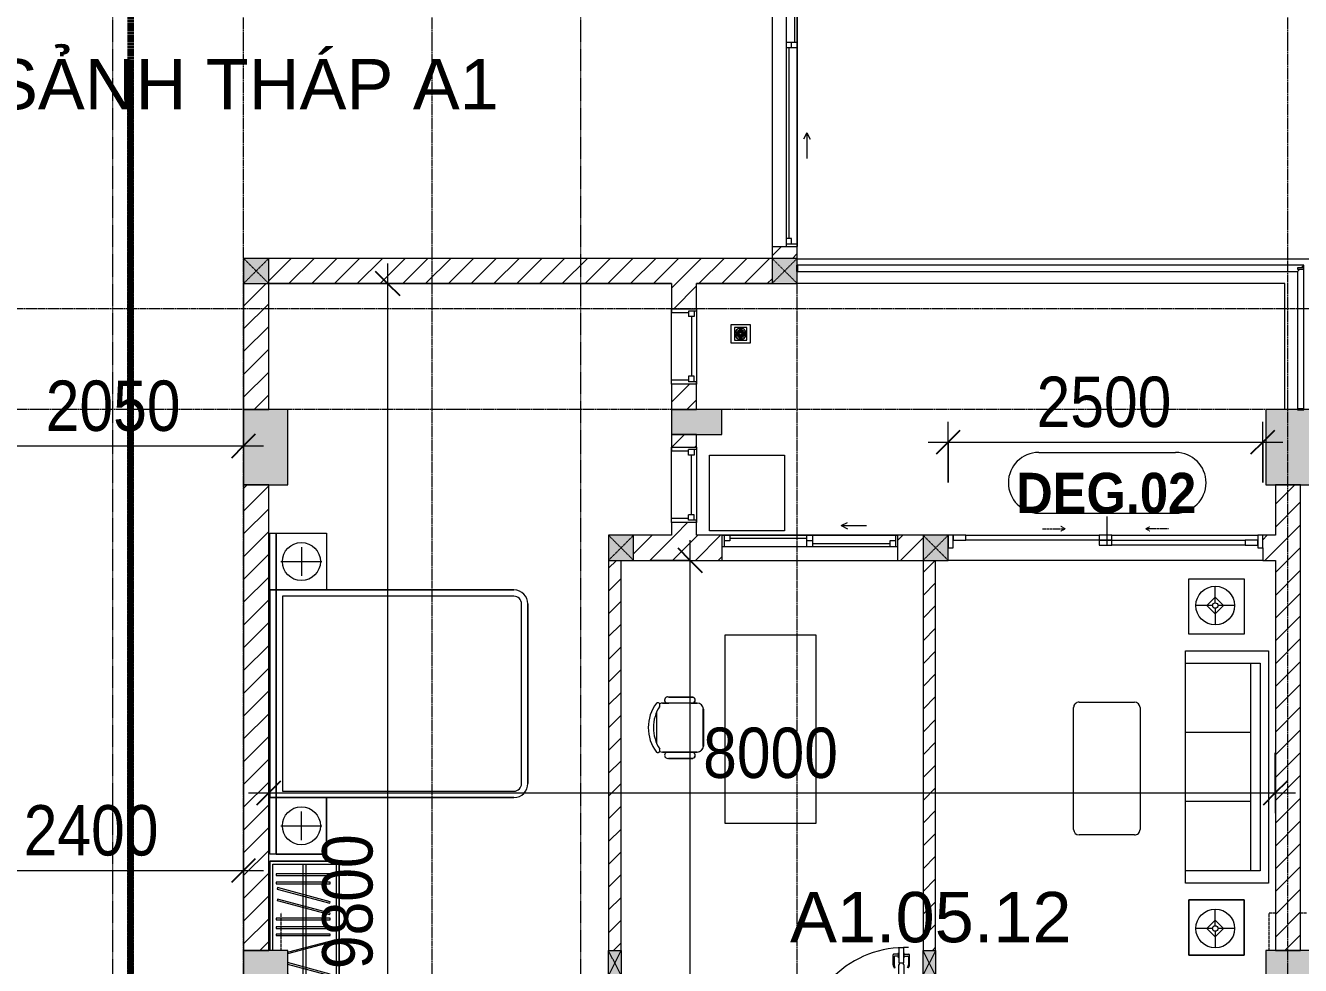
# Model space of a CAD drawing. Header units: millimetres. Extents: x 1591 to 239243, y -15958 to 82755.
# Drawn here: x 144718 to 154851, y 40118 to 47587 of the extents above; entities that cross this region are included whole.
import ezdxf

# ---------------------------------------------------------------- set-up
doc = ezdxf.new("R2010")
doc.units = ezdxf.units.MM
for name, pattern in [('1 NÉT CALL OUT', [6, 3, -3]), ('Dash 1_8_', [6.35, 3.175, -3.175]), ('Dash Dot 3_16_', [7.9375, 4.7625, -1.5875, 0, -1.5875]), ('Dash_2_', [6, 3, -3]), ('Grid Line', [22.225, 12.7, -3.175, 3.175, -3.175])]:
    doc.linetypes.add(name, pattern=pattern)
for name, color, linetype, lineweight in [('0-1', 250, 'Continuous', 5), ('A-ANNO-DIMS', 211, 'Continuous', 9), ('A-ANNO-DIMS-160', 211, 'Continuous', 9), ('A-AREA', 32, 'Dash 1_8_', 9), ('A-AREA-IDEN', 2, 'Continuous', 9), ('A-DETL-3', 90, '1 NÉT CALL OUT', 100), ('A-DETL-GENF-1', 9, 'Continuous', 9), ('A-DOOR', 31, 'Continuous', 9), ('A-DOOR-1', 254, 'Continuous', 9), ('A-DOOR-2', 9, 'Continuous', 9), ('A-DOOR-FRAM', 31, 'Continuous', 9), ('A-DOOR-HDLN', 31, 'Dash_2_', 9), ('A-DOOR-IDEN', 31, 'Continuous', 9), ('A-FLOR-2', 9, 'Continuous', 9), ('A-FLOR-HRAL', 11, 'Continuous', 9), ('A-GLAZ', 151, 'Continuous', 9), ('A-WALL', 113, 'Continuous', 9), ('A-WALL-1', 253, 'Continuous', 18), ('A-WALL-3', 113, 'Continuous', 18), ('A-WALL-PATT-1', 10, 'Continuous', 9), ('A-WALL-PATT-2', 111, 'Continuous', 9), ('G-ANNO-SYMB-1', 111, 'Dash Dot 3_16_', 18), ('G-IMPT-1', 254, 'Continuous', 9), ('I-FURN', 30, 'Continuous', 9), ('I-FURN-1', 254, 'Continuous', 9), ('M-EQPM-1', 254, 'Continuous', 9), ('S-COLS', 52, 'Continuous', 9), ('S-COLS-1', 52, 'Continuous', 5), ('S-COLS-2', 250, 'Continuous', 18), ('S-COLS-4', 254, 'Continuous', 9), ('S-COLS-5', 253, 'Continuous', 18), ('S-COLS-6', 52, 'Continuous', 18), ('S-COLS-HDLN', 52, 'Dash_2_', 9), ('S-COLS-HDLN-1', 9, 'Dash_2_', 9), ('S-GRID-1', 1, 'Grid Line', 9)]:
    doc.layers.add(name, color=color, linetype=linetype, lineweight=lineweight)
doc.styles.add('Arial_9', font='arial_0.ttf', dxfattribs={"height": 400})
doc.styles.add('Arial_B_4', font='arialbd_0.ttf', dxfattribs={"width": 0.9, "height": 320})
doc.styles.add('UTM Avo', font='UTM Avo.ttf', dxfattribs={"width": 0.9, "height": 400})
doc.dimstyles.new('1_Dim_chi_tiet_2_5', dxfattribs={"dimscale": 304.8, "dimtxt": 399.720379, "dimasz": 0.629921, "dimexe": 0.524934, "dimexo": 0.0625, "dimgap": 0.052493, "dimtad": 1, "dimdec": 0, "dimrnd": 5, "dimzin": 0, "dimdsep": 46, "dimtxsty": 'UTM Avo', "dimblk1": 'OBLIQUE', "dimblk2": 'OBLIQUE', "dimsah": 1, "dimcen": 0.09, "dimdle": 0.524934, "dimazin": 0, "dimtfac": 1, "dimtdec": 4, "dimtix": 1, "dimtmove": 0, "dimatfit": 3, "dimfxl": 1.049869, "dimfxlon": 1, "dimtvp": 1, "dimtolj": 1, "dimtzin": 0, "dimarcsym": 2})
pattern_1 = [(45, (0, 0), (-90.50967, 90.50967), [])]
pattern_2 = [(45, (101998.83, 0), (-90.50967, 90.50967), [])]

# ---------------------------------------------------------------- blocks, each defined once
blk = doc.blocks.new('NCV_TKTC_KET CAU_rvt-1-TKCS_MB TẦNG 5')
at = {"layer": 'S-COLS-1'}
for points in [[(44453, 43937), (44803, 43937), (44803, 44537), (44453, 44537)], [(48253, 44337), (48253, 44537), (47853, 44537), (47853, 44337), (48055, 44337)], [(52928, 43937), (52928, 44462), (52923, 44462), (52923, 44512), (52928, 44512), (52928, 44537), (52878, 44535), (52878, 44532), (52828, 44532), (52828, 44537), (52578, 44535), (52578, 43937), (52891, 43937)], [(44653, 39237), (44803, 39237), (44803, 40237), (44453, 40237), (44453, 39237)], [(52578, 39237), (52928, 39237), (52928, 40237), (52578, 40237), (52578, 39337)]]:
    blk.add_hatch(color=256, dxfattribs=at).paths.add_polyline_path(points)
at = {"layer": 'S-COLS-2'}
for p, q in [((44803, 44537), (44453, 44537)), ((44453, 44537), (44453, 43937)), ((44803, 43937), (44803, 44537)), ((47853, 44537), (47853, 44337)), ((48253, 44537), (47853, 44537)), ((48253, 44337), (48253, 44537)), ((52828, 44537), (52578, 44537)), ((52578, 44537), (52578, 43937)), ((47853, 44337), (48253, 44337)), ((44453, 43937), (44803, 43937)), ((52578, 43937), (52928, 43937)), ((44803, 40237), (44453, 40237)), ((44453, 40237), (44453, 39237)), ((44803, 39237), (44803, 40237)), ((52928, 40237), (52578, 40237)), ((52578, 40237), (52578, 39237))]:
    blk.add_line(p, q, dxfattribs=at)
blk = doc.blocks.new('GIUONG NGU-2TAB-1600x2000 - GIUONG NGU-2TAB-1600x2000-901192-TKCS_MB TẦNG 5')
at = {"layer": 'I-FURN-1'}
for p, q in [((570, 2050), (1997, 2050)), ((1997, 2050), (570, 2050)), ((458, 50), (458, 1939)), ((458, 1939), (458, 50)), ((508, 1939), (508, 100)), ((1997, 2000), (570, 2000)), ((2058, 100), (2058, 1939)), ((2108, 1939), (2108, 50)), ((2108, 50), (2108, 1939)), ((8, 50), (8, 450)), ((8, 450), (458, 450)), ((8, 450), (458, 450)), ((8, 50), (8, 450)), ((233, 87), (233, 413)), ((458, 450), (458, 50)), ((458, 450), (458, 50)), ((2108, 50), (2108, 450)), ((2108, 450), (2558, 450)), ((2108, 450), (2108, 50)), ((2558, 450), (2108, 450)), ((2333, 87), (2333, 413)), ((2558, 450), (2558, 50)), ((2558, 50), (2558, 450)), ((120, 250), (347, 250)), ((2446, 250), (2220, 250)), ((458, 50), (8, 50)), ((8, 0), (8, 50)), ((8, 50), (458, 50)), ((458, 50), (8, 50)), ((458, 0), (8, 0)), ((2108, 50), (458, 50)), ((458, 50), (458, 0)), ((458, 0), (458, 50)), ((458, 50), (2108, 50)), ((458, 50), (2108, 50)), ((2108, 0), (458, 0)), ((458, 0), (2108, 0)), ((508, 100), (2058, 100)), ((2558, 50), (2108, 50)), ((2108, 50), (2558, 50)), ((2108, 0), (2108, 50)), ((2108, 50), (2108, 0)), ((2108, 50), (2558, 50)), ((2558, 0), (2108, 0)), ((2558, 50), (2558, 0))]:
    blk.add_line(p, q, dxfattribs=at)
for centre in [(233, 250), (2333, 250)]:
    blk.add_circle(centre, 151, dxfattribs=at)
for centre, radius, start, end in [((570, 1939), 111, 90, 180), ((570, 1939), 111, 90, 180), ((1997, 1939), 111, 0, 90), ((1997, 1939), 111, 360, 90), ((570, 1939), 61.1, 90, 180), ((1997, 1939), 61.1, 360, 90)]:
    blk.add_arc(centre, radius, start, end, dxfattribs=at)
blk = doc.blocks.new('MAY GIAT - MAY GIAT_dwg-348053-TKCS_MB TẦNG 5')
at = {"layer": 'G-IMPT-1', "flags": 128}
blk.add_lwpolyline([(5, 597), (5, 2), (605, 2), (605, 597)], close=True, dxfattribs=at)
blk = doc.blocks.new('MAY GIAT - MAY GIAT-401071-TKCS_MB TẦNG 5')
at = {"layer": 'I-FURN-1'}
for p, q in [((5, -2), (605, -2)), ((5, -597), (5, -2)), ((605, -2), (605, -597)), ((605, -597), (5, -597))]:
    blk.add_line(p, q, dxfattribs=at)
at = {"extrusion": (0, 0, -1), "zscale": -1, "rotation": 180}
blk.add_blockref('MAY GIAT - MAY GIAT_dwg-348053-TKCS_MB TẦNG 5', (0, 0), dxfattribs=at)
blk = doc.blocks.new('LOBBY_SOFA_1 - LOBBY_SOFA_1-901197-TKCS_MB TẦNG 5')
at = {"layer": 'I-FURN'}
for p, q in [((-2128, 1549), (-1160, 1549)), ((-2172, 1065), (-2172, 1505)), ((-1116, 1505), (-1116, 1065)), ((-1160, 1021), (-2128, 1021)), ((-2688, 634), (-3128, 634)), ((-3128, 634), (-3128, 194)), ((-2688, 194), (-2688, 634)), ((-2556, 660), (-708, 660)), ((-2556, 0), (-2556, 660)), ((-2457, 66), (-2457, 660)), ((-1907, 143), (-1907, 660)), ((-1357, 143), (-1357, 660)), ((-807, 660), (-807, 66)), ((-708, 660), (-708, 0)), ((-576, 634), (-136, 634)), ((-576, 194), (-576, 634)), ((-136, 634), (-136, 194)), ((-2915, 445), (-2915, 577)), ((-349, 445), (-349, 577)), ((-2937, 423), (-3069, 423)), ((-2981, 423), (-2915, 489)), ((-2915, 357), (-2981, 423)), ((-2915, 489), (-2849, 423)), ((-2849, 423), (-2915, 357)), ((-2893, 423), (-2761, 423)), ((-371, 423), (-503, 423)), ((-349, 489), (-415, 423)), ((-415, 423), (-349, 357)), ((-283, 423), (-349, 489)), ((-349, 357), (-283, 423)), ((-327, 423), (-195, 423)), ((-2915, 269), (-2915, 401)), ((-349, 269), (-349, 401)), ((-3128, 194), (-2688, 194)), ((-807, 143), (-2457, 143)), ((-136, 194), (-576, 194)), ((-708, 0), (-2556, 0)), ((-807, 66), (-2457, 66))]:
    blk.add_line(p, q, dxfattribs=at)
for centre, radius in [((-2915, 423), 154), ((-349, 423), 154), ((-2915, 423), 22), ((-349, 423), 22)]:
    blk.add_circle(centre, radius, dxfattribs=at)
for centre, start, end in [((-2128, 1505), 90, 180), ((-1160, 1505), 0, 90), ((-2128, 1065), 180, 270), ((-1160, 1065), 270, 0)]:
    blk.add_arc(centre, 44, start, end, dxfattribs=at)
at = {"layer": 'I-FURN-1'}
for p, q in [((-2128, 1549), (-1160, 1549)), ((-2172, 1065), (-2172, 1505)), ((-1116, 1505), (-1116, 1065)), ((-1160, 1021), (-2128, 1021)), ((-3128, 634), (-2688, 634)), ((-3128, 194), (-3128, 634)), ((-2688, 634), (-2688, 194)), ((-2556, 660), (-708, 660)), ((-2556, 0), (-2556, 660)), ((-708, 660), (-708, 0)), ((-576, 634), (-136, 634)), ((-576, 194), (-576, 634)), ((-136, 634), (-136, 194)), ((-2688, 194), (-3128, 194)), ((-136, 194), (-576, 194)), ((-708, 0), (-2556, 0))]:
    blk.add_line(p, q, dxfattribs=at)
for centre, start, end in [((-2128, 1505), 90, 180), ((-1160, 1505), 0, 90), ((-2128, 1065), 180, 270), ((-1160, 1065), 270, 0)]:
    blk.add_arc(centre, 44, start, end, dxfattribs=at)
blk = doc.blocks.new('DOOR_CW_01 CANH MO-PANEL KINH - DIW_01-900x2200-CỬA GỖ VÂN LAMINATE-553375-TKCS_MB TẦNG 5')
at = {"layer": 'A-DETL-GENF-1'}
for p, q in [((-397, -182), (-397, -62)), ((-397, -62), (-357, -62)), ((-357, -62), (-357, -182)), ((-357, -182), (-397, -182)), ((-397, -196), (-391, -196)), ((-397, -738), (-397, -196)), ((-391, -196), (-391, -182)), ((-391, -182), (-363, -182)), ((-363, -182), (-363, -196)), ((-357, -196), (-363, -196)), ((-357, -196), (-357, -738)), ((-442, -737), (-442, -816)), ((-434, -711), (-427, -716)), ((-434, -800), (-434, -737)), ((-399, -804), (-430, -804)), ((-399, -792), (-399, -832)), ((-397, -792), (-399, -792)), ((-397, -738), (-391, -738)), ((-357, -752), (-397, -752)), ((-397, -752), (-397, -872)), ((-397, -792), (-397, -832)), ((-391, -752), (-391, -738)), ((-363, -752), (-391, -752)), ((-357, -738), (-363, -738)), ((-363, -738), (-363, -752)), ((-357, -872), (-357, -752)), ((-357, -792), (-357, -832)), ((-357, -792), (-355, -792)), ((-355, -792), (-355, -832)), ((-355, -804), (-324, -804)), ((-320, -711), (-327, -716)), ((-320, -800), (-320, -737)), ((-312, -737), (-312, -816)), ((-399, -820), (-438, -820)), ((-399, -832), (-397, -832)), ((-397, -872), (-357, -872)), ((-355, -832), (-357, -832)), ((-355, -820), (-316, -820))]:
    blk.add_line(p, q, dxfattribs=at)
blk.add_circle((-407, -60), 10, dxfattribs=at)
for centre, radius, start, end in [((-407, -60), 814, 268, 0), ((-397, -737), 45, 145, 180), ((-397, -737), 37, 145, 180), ((-430, -800), 4, 180, 270), ((-357, -737), 37, 0, 35), ((-324, -800), 4, 270, 0), ((-357, -737), 45, 360, 35), ((-438, -816), 4, 180, 270), ((-316, -816), 4, 270, 0)]:
    blk.add_arc(centre, radius, start, end, dxfattribs=at)
at = {"layer": 'A-DOOR-2'}
for p, q in [((-450, -50), (-450, 50)), ((-450, 50), (-400, 50)), ((-400, 50), (-400, 0)), ((400, 0), (400, 50)), ((400, 50), (450, 50)), ((450, 50), (450, -50)), ((-410, -50), (-450, -50)), ((-410, 0), (-410, -50)), ((-400, 0), (-410, 0)), ((-407, -50), (-382, -50)), ((410, 0), (400, 0)), ((410, -50), (410, 0)), ((450, -50), (410, -50))]:
    blk.add_line(p, q, dxfattribs=at)
blk = doc.blocks.new('BAN LV A - BAN LV A_dwg_ban hoc2-348006-TKCS_MB TẦNG 5')
at = {"layer": 'I-FURN'}
for p, q in [((146, 437), (-146, 437)), ((-243, 354), (-243, 162)), ((-194, 389), (-194, 113)), ((194, 113), (194, 389)), ((194, 351), (194, 151)), ((244, 162), (244, 354)), ((-121, 65), (121, 65))]:
    blk.add_line(p, q, dxfattribs=at)
at = {"layer": 'I-FURN', "flags": 128}
blk.add_lwpolyline([(-738, 611), (-738, 1331), (-155, 1331), (762, 1331), (762, 611)], close=True, dxfattribs=at)
at = {"layer": 'I-FURN'}
for centre, radius, start, end in [((-146, 389), 48.6, 90, 180), ((146, 389), 48.6, 360, 90), ((-219, 347), 25.3, 343.7398, 163.7398), ((219, 347), 25.3, 16.2602, 170.7054), ((-219, 155), 25.3, 163.7398, 16.2602), ((-146, 113), 48.6, 180, 207.5844), ((146, 113), 48.6, 332.4156, 0), ((219, 155), 25.3, 189.2946, 16.2602), ((-180, 75), 17.8, 57.9726, 216.6901), ((0, 324), 324, 233.1301, 306.8699), ((0, 359), 318, 237.5758, 302.4242), ((180, 75), 17.8, 323.3099, 122.0274)]:
    blk.add_arc(centre, radius, start, end, dxfattribs=at)
blk = doc.blocks.new('BAN LV A - BAN LV A_dwg-348005-TKCS_MB TẦNG 5')
at = {"extrusion": (0, 0, -1), "zscale": -1, "rotation": 180}
blk.add_blockref('BAN LV A - BAN LV A_dwg_ban hoc2-348006-TKCS_MB TẦNG 5', (-729, 1384), dxfattribs=at)
blk = doc.blocks.new('BAN LV A - BAN LV A-401069-TKCS_MB TẦNG 5')
at = {"layer": 'I-FURN-1'}
for p, q in [((-9, -53), (1491, -53)), ((-9, -773), (-9, -53)), ((1491, -53), (1491, -773)), ((1491, -773), (-9, -773)), ((535, -1029), (535, -995)), ((583, -946), (875, -946)), ((923, -995), (923, -1032)), ((486, -1222), (486, -1029)), ((973, -1029), (973, -1222)), ((535, -1270), (535, -1236)), ((923, -1233), (923, -1270))]:
    blk.add_line(p, q, dxfattribs=at)
for centre, radius, start, end in [((510, -1036), 25.3, 16.2602, 163.7398), ((583, -995), 48.6, 90, 180), ((875, -995), 48.6, 0, 90), ((948, -1036), 25.3, 16.2602, 170.7054), ((510, -1229), 25.3, 163.7398, 343.7398), ((549, -1308), 17.8, 119.404, 216.6901), ((583, -1270), 48.6, 180, 207.5844), ((875, -1270), 48.6, 332.4156, 0), ((909, -1308), 17.8, 323.3099, 60.596), ((948, -1229), 25.3, 189.2946, 16.2602), ((729, -1060), 324, 233.1301, 306.8699)]:
    blk.add_arc(centre, radius, start, end, dxfattribs=at)
at = {"extrusion": (0, 0, -1), "zscale": -1, "rotation": 180}
blk.add_blockref('BAN LV A - BAN LV A_dwg-348005-TKCS_MB TẦNG 5', (0, 0), dxfattribs=at)
blk = doc.blocks.new('THU NUOC - THU NUOC-455054-TKCS_MB TẦNG 5')
at = {"layer": 'M-EQPM-1'}
for p, q in [((-66, -71), (-66, 79)), ((-66, 79), (84, 79)), ((59, 54), (-41, 54)), ((-41, 54), (-41, -46)), ((-23, 20), (41, 20)), ((41, 14), (-23, 14)), ((-23, 7), (1, 7)), ((1, 1), (-23, 1)), ((-11, 32), (28, 32)), ((28, 26), (-11, 26)), ((-1, 44), (19, 44)), ((19, 38), (-1, 38)), ((1, 7), (1, 1)), ((17, 1), (17, 7)), ((17, 7), (41, 7)), ((41, 1), (17, 1)), ((59, -46), (59, 54)), ((84, 79), (84, -71)), ((84, -71), (-66, -71)), ((-41, -46), (59, -46)), ((-23, -5), (41, -5)), ((41, -11), (-23, -11)), ((-11, -17), (28, -17)), ((28, -23), (-11, -23)), ((-1, -30), (19, -30)), ((19, -36), (-1, -36))]:
    blk.add_line(p, q, dxfattribs=at)
for centre, radius, start, end in [((9, 4), 45, 0, 180), ((9, 4), 45, 360, 180), ((9, 4), 45, 180, 0), ((9, 4), 45, 180, 360), ((-23, 17), 3, 90, 270), ((-23, 4), 3, 90, 270), ((-11, 29), 3, 90, 270), ((-1, 41), 3, 90, 270), ((19, 41), 3, 270, 90), ((28, 29), 3, 270, 90), ((41, 17), 3, 270, 90), ((41, 4), 3, 270, 90), ((-23, -8), 3, 90, 270), ((-11, -20), 3, 90, 270), ((-1, -33), 3, 90, 270), ((19, -33), 3, 270, 90), ((28, -20), 3, 270, 90), ((41, -8), 3, 270, 90)]:
    blk.add_arc(centre, radius, start, end, dxfattribs=at)
blk = doc.blocks.new('G1_SOF - BO TRU - 100x200-746114-TKCS_MB TẦNG 5')
at = {"layer": 'S-COLS'}
blk.add_hatch(color=256, dxfattribs=at).paths.add_polyline_path([(50, -100), (50, 100), (-50, 100), (-50, -100)])
at = {"layer": 'S-COLS-5'}
for p, q in [((-50, 100), (50, 100)), ((-50, -100), (-50, 100)), ((50, 100), (50, -100)), ((50, -100), (-50, -100))]:
    blk.add_line(p, q, dxfattribs=at)
at = {"layer": 'S-COLS-HDLN-1'}
for p, q in [((50, -100), (-50, 100)), ((-50, -100), (50, 100))]:
    blk.add_line(p, q, dxfattribs=at)
blk = doc.blocks.new('TU QUAN AO-SUITE ROOM_3 - TU QUAN AO-SUITE ROOM_3-V102-TKCS_MB TẦNG 5')
at = {"layer": 'I-FURN-1'}
for p, q in [((-140, 0), (-550, 0)), ((-550, 0), (-550, -1500)), ((-550, -1500), (-550, 0)), ((-550, 0), (-140, 0)), ((-550, -24), (-550, -576)), ((-526, -24), (-140, -24)), ((-526, -1476), (-526, -24)), ((-526, -24), (-526, -600)), ((-478, -181), (-140, -90)), ((-287, -24), (-287, -576)), ((-263, -24), (-263, -576)), ((-475, -193), (-478, -181)), ((-140, -103), (-475, -193)), ((-480, -230), (-140, -230)), ((-480, -242), (-480, -230)), ((-140, -242), (-480, -242)), ((-480, -299), (-140, -299)), ((-480, -311), (-480, -299)), ((-140, -311), (-480, -311)), ((-480, -356), (-140, -356)), ((-480, -368), (-480, -356)), ((-140, -368), (-480, -368)), ((-475, -412), (-478, -423)), ((-478, -423), (-140, -514)), ((-475, -500), (-478, -512)), ((-140, -501), (-475, -412)), ((-140, -590), (-475, -500)), ((-526, -1476), (-526, -600)), ((-478, -512), (-140, -603)), ((-475, -592), (-478, -603)), ((-478, -603), (-140, -694)), ((-140, -681), (-475, -592)), ((-287, -576), (-287, -1476)), ((-263, -576), (-263, -1476)), ((-478, -854), (-140, -763)), ((-140, -776), (-475, -865)), ((-24, -790), (-24, -1476)), ((0, -1500), (0, -790)), ((0, -790), (0, -1500)), ((-480, -909), (-480, -921)), ((-480, -909), (-480, -921)), ((-50, -909), (-480, -909)), ((-475, -865), (-478, -854)), ((-50, -921), (-50, -909)), ((-480, -921), (-50, -921)), ((-480, -966), (-480, -978)), ((-480, -966), (-480, -978)), ((-50, -966), (-480, -966)), ((-480, -978), (-50, -978)), ((-50, -978), (-50, -966)), ((-480, -1035), (-480, -1047)), ((-480, -1035), (-480, -1047)), ((-50, -1035), (-480, -1035)), ((-480, -1047), (-50, -1047)), ((-475, -1075), (-478, -1087)), ((-478, -1087), (-61, -1199)), ((-58, -1187), (-475, -1075)), ((-50, -1047), (-50, -1035)), ((-475, -1167), (-478, -1178)), ((-478, -1178), (-61, -1290)), ((-58, -1278), (-475, -1167)), ((-61, -1199), (-58, -1187)), ((-61, -1290), (-58, -1278)), ((-480, -1320), (-480, -1332)), ((-480, -1320), (-480, -1332)), ((-50, -1320), (-480, -1320)), ((-480, -1332), (-50, -1332)), ((-480, -1387), (-480, -1399)), ((-480, -1387), (-480, -1399)), ((-50, -1387), (-480, -1387)), ((-480, -1399), (-50, -1399)), ((-50, -1332), (-50, -1320)), ((-50, -1399), (-50, -1387)), ((-550, -1500), (0, -1500)), ((0, -1500), (-550, -1500)), ((-24, -1476), (-526, -1476))]:
    blk.add_line(p, q, dxfattribs=at)
blk = doc.blocks.new('NCV_TKTC_TANG 5_rvt-1-TKCS_MB TẦNG 5')
at = {"layer": 'A-WALL-PATT-1'}
h = blk.add_hatch(dxfattribs=at)
h.set_pattern_fill('FP_1', color=256, style=0, pattern_type=2)
h.set_pattern_definition(pattern_1)
h.paths.add_polyline_path([(47353, 38288), (47453, 38288), (47453, 38387), (47353, 38387)])
h.paths.add_polyline_path([(47403, 39287), (47453, 39287), (47453, 40037), (47353, 40037), (47353, 39287)])
h.paths.add_polyline_path([(47453, 40237), (47453, 43337), (47353, 43337), (47353, 40237), (47432, 40237)])
h = blk.add_hatch(dxfattribs=at)
h.set_pattern_fill('FP_1', color=256, style=0, pattern_type=2)
h.set_pattern_definition(pattern_1)
h.paths.add_polyline_path([(49953, 39437), (49953, 40037), (49853, 40037), (49853, 39437), (49878, 39437)])
h.paths.add_polyline_path([(49853, 40237), (49953, 40237), (49953, 43337), (49853, 43337), (49853, 40548)])
at = {"layer": 'A-FLOR-2'}
for p, q in [((47853, 45537), (44653, 45537)), ((48653, 45537), (48053, 45537)), ((52728, 45537), (48853, 45537)), ((52728, 44537), (52728, 45537)), ((52553, 43337), (50053, 43337))]:
    blk.add_line(p, q, dxfattribs=at)
at = {"layer": 'A-WALL-1'}
for p, q in [((47353, 43337), (47353, 40237)), ((47453, 40237), (47453, 43337)), ((49853, 43337), (49853, 40237)), ((49953, 40237), (49953, 43337))]:
    blk.add_line(p, q, dxfattribs=at)
at = {"layer": 'A-DOOR-1', "rotation": 180}
blk.add_blockref('DOOR_CW_01 CANH MO-PANEL KINH - DIW_01-900x2200-CỬA GỖ VÂN LAMINATE-553375-TKCS_MB TẦNG 5', (49303, 39387), dxfattribs=at)
at = {"layer": 'I-FURN-1'}
for name, p, rotation in [('MAY GIAT - MAY GIAT-401071-TKCS_MB TẦNG 5', (48753, 44177), 270.0000000000001), ('GIUONG NGU-2TAB-1600x2000 - GIUONG NGU-2TAB-1600x2000-901192-TKCS_MB TẦNG 5', (44662, 43561), 269.9999999999992), ('LOBBY_SOFA_1 - LOBBY_SOFA_1-901197-TKCS_MB TẦNG 5', (52598, 43327), 89.99999999999984), ('BAN LV A - BAN LV A-401069-TKCS_MB TẦNG 5', (49053, 42737), 270.0000000000001), ('TU QUAN AO-SUITE ROOM_3 - TU QUAN AO-SUITE ROOM_3-V102-TKCS_MB TẦNG 5', (44662, 39447), 180)]:
    blk.add_blockref(name, p, dxfattribs=dict(at, rotation=rotation))
at = {"layer": 'M-EQPM-1'}
blk.add_blockref('THU NUOC - THU NUOC-455054-TKCS_MB TẦNG 5', (48394, 45133), dxfattribs=at)
at = {"layer": 'S-COLS-4'}
for p in [(47403, 40137), (49903, 40137)]:
    blk.add_blockref('G1_SOF - BO TRU - 100x200-746114-TKCS_MB TẦNG 5', p, dxfattribs=at)
blk = doc.blocks.new('G1_SOF - BO TRU - 200x200-V25-TKCS_MB TẦNG 5')
at = {"layer": 'S-COLS'}
blk.add_hatch(color=256, dxfattribs=at).paths.add_polyline_path([(-100, -100), (100, -100), (100, -5), (95, -5), (95, 45), (100, 45), (100, 100), (-100, 100), (-100, -100)])
at = {"layer": 'S-COLS-6'}
for p, q in [((100, 100), (-100, 100)), ((-100, 100), (-100, -100)), ((100, 45), (100, 100)), ((-100, -100), (100, -100)), ((100, -100), (100, -5))]:
    blk.add_line(p, q, dxfattribs=at)
at = {"layer": 'S-COLS-HDLN'}
for p, q in [((100, 100), (-100, -100)), ((-100, 100), (100, -100))]:
    blk.add_line(p, q, dxfattribs=at)
blk = doc.blocks.new('G1_SOF - BO TRU - 200x200-3055083-TKCS_MB TẦNG 5')
at = {"layer": 'S-COLS'}
blk.add_hatch(color=256, dxfattribs=at).paths.add_polyline_path([(100, -100), (100, 100), (-100, 100), (-100, -100), (8, -100)])
at = {"layer": 'S-COLS-6'}
for p, q in [((100, 100), (-100, 100)), ((-100, 100), (-100, -100)), ((100, -100), (100, 100)), ((-100, -100), (100, -100))]:
    blk.add_line(p, q, dxfattribs=at)
at = {"layer": 'S-COLS-HDLN'}
for p, q in [((100, 100), (-100, -100)), ((-100, 100), (100, -100))]:
    blk.add_line(p, q, dxfattribs=at)
blk = doc.blocks.new('1_FAMILY RVT - W01-WxH 1400x3200xmm-489780-TKCS_MB TẦNG 5')
at = {"layer": 'A-GLAZ'}
for p, q in [((698.4, 172.39), (749.2, 197.79)), ((698.4, 172.39), (749.2, 146.99)), ((698.4, 172.39), (901.6, 172.39)), ((-1600, 96.19), (-1600, -103.81)), ((1600, 96.19), (-1600, 96.19)), ((-1600, 96.19), (-1536.5, 96.19)), ((-1600, 7.29), (-1580.95, 7.29)), ((-1580.95, 96.19), (-1580.95, 7.29)), ((-1536.5, 51.74), (-1580.95, 51.74)), ((-1580.95, 7.29), (-22.225, 7.29)), ((-1536.5, 96.19), (-22.225, 96.19)), ((-1536.5, 96.19), (-1536.5, 51.74)), ((-1536.5, 73.965), (-22.225, 73.965)), ((-22.225, 7.29), (-22.225, 96.19)), ((-22.225, 96.19), (22.225, 96.19)), ((22.225, 51.74), (-22.225, 51.74)), ((-22.225, 7.29), (22.225, 7.29)), ((22.225, 96.19), (1580.95, 96.19)), ((22.225, 96.19), (22.225, 7.29)), ((22.225, 29.515), (1536.5, 29.515)), ((22.225, 7.29), (1536.5, 7.29)), ((1536.5, 51.74), (1536.5, 7.29)), ((1580.95, 51.74), (1536.5, 51.74)), ((1536.5, 7.29), (1600, 7.29)), ((1580.95, 96.19), (1600, 96.19)), ((1580.95, 96.19), (1580.95, 7.29)), ((1600, -103.81), (1600, 96.19)), ((-1600, -103.81), (1600, -103.81))]:
    blk.add_line(p, q, dxfattribs=at)
blk = doc.blocks.new('DEG_02-DEG_03 - DEG_02-2500x2400mm-CỬA ĐI 02 CÁNH TRƯỢT-625766-TKCS_MB TẦNG 5')
at = {"layer": 'A-DOOR'}
for p, q in [((-1110, 100), (-1210, 100)), ((-1210, 100), (-1210, 60)), ((-1210, 60), (-1110, 60)), ((-1110, 60), (-1110, 100)), ((-1110, 100), (-50, 100)), ((-50, 60), (-1110, 60)), ((50, 100), (-50, 100)), ((-50, 100), (-50, 60)), ((50, 60), (-50, 60)), ((-50, 60), (-50, 20)), ((-50, 60), (50, 60)), ((-50, 20), (50, 20)), ((50, 60), (50, 100)), ((50, 20), (50, 60)), ((50, 60), (1110, 60)), ((1110, 20), (50, 20)), ((1210, 60), (1110, 60)), ((1110, 60), (1110, 20)), ((1110, 20), (1210, 20)), ((1210, 20), (1210, 60))]:
    blk.add_line(p, q, dxfattribs=at)
at = {"layer": 'A-DOOR-FRAM'}
for p, q in [((-1210, 100), (-1250, 100)), ((-1250, 100), (-1250, 0)), ((-1250, 0), (-1210, 0)), ((-1210, 0), (-1210, 100)), ((1250, 100), (1210, 100)), ((1210, 100), (1210, 0)), ((1210, 0), (1250, 0)), ((1250, 0), (1250, 100))]:
    blk.add_line(p, q, dxfattribs=at)
at = {"layer": 'A-DOOR-HDLN'}
for p, q in [((-500, 151), (-320, 151)), ((-320, 151), (-355, 171)), ((-320, 151), (-355, 131)), ((320, 151), (355, 171)), ((320, 151), (355, 131)), ((500, 151), (320, 151))]:
    blk.add_line(p, q, dxfattribs=at)
blk = doc.blocks.new('1_FAMILY RVT - W01-WxH 1400x1400xmm-389822-TKCS_MB TẦNG 5')
at = {"layer": 'A-GLAZ'}
for p, q in [((248.4, 172.39), (299.2, 197.79)), ((248.4, 172.39), (299.2, 146.99)), ((248.4, 172.39), (451.6, 172.39)), ((-700, 96.19), (-700, -103.81)), ((700, 96.19), (-700, 96.19)), ((-700, 96.19), (-636.5, 96.19)), ((-700, 7.29), (-680.95, 7.29)), ((-680.95, 96.19), (-680.95, 7.29)), ((-636.5, 51.74), (-680.95, 51.74)), ((-680.95, 7.29), (-22.225, 7.29)), ((-636.5, 96.19), (-22.225, 96.19)), ((-636.5, 96.19), (-636.5, 51.74)), ((-636.5, 73.965), (-22.225, 73.965)), ((-22.225, 7.29), (-22.225, 96.19)), ((-22.225, 96.19), (22.225, 96.19)), ((22.225, 51.74), (-22.225, 51.74)), ((-22.225, 7.29), (22.225, 7.29)), ((22.225, 96.19), (680.95, 96.19)), ((22.225, 96.19), (22.225, 7.29)), ((22.225, 29.515), (636.5, 29.515)), ((22.225, 7.29), (636.5, 7.29)), ((636.5, 51.74), (636.5, 7.29)), ((680.95, 51.74), (636.5, 51.74)), ((636.5, 7.29), (700, 7.29)), ((680.95, 96.19), (700, 96.19)), ((680.95, 96.19), (680.95, 7.29)), ((700, -103.81), (700, 96.19)), ((-700, -103.81), (700, -103.81))]:
    blk.add_line(p, q, dxfattribs=at)
blk = doc.blocks.new('Railing - 50 x 10mm-1251311-TKCS_MB TẦNG 5')
at = {"layer": 'A-FLOR-HRAL'}
for p, q in [((25, 5), (-25, 5)), ((-25, 5), (-25, -5)), ((25, -5), (25, 5)), ((-25, -5), (25, -5))]:
    blk.add_line(p, q, dxfattribs=at)
blk = doc.blocks.new('Railing - Railing-3262220-TKCS_MB TẦNG 5')
at = {"layer": 'A-FLOR-HRAL'}
for p, q in [((52878, 45682), (48858, 45682)), ((48858, 45632), (52828, 45632)), ((52848, 45652), (52828, 45632)), ((52828, 45632), (52828, 44542)), ((52878, 45682), (52858, 45662)), ((52878, 45662), (52878, 45682)), ((52878, 44542), (52878, 45652))]:
    blk.add_line(p, q, dxfattribs=at)
for p, rotation in [((48853, 45657), 270), ((52853, 45657), 180), ((52853, 44537), 180)]:
    blk.add_blockref('Railing - 50 x 10mm-1251311-TKCS_MB TẦNG 5', p, dxfattribs=dict(rotation=rotation))
blk = doc.blocks.new('M_Fixed - 600 x 1400mm-2135864-TKCS_MB TẦNG 5')
at = {"layer": 'A-GLAZ'}
for p, q in [((-300, 113), (-281, 113)), ((-281, 113), (-281, 50)), ((281, 113), (281, 50)), ((299, 113), (281, 113)), ((-281, 94), (-237, 94)), ((-281, 50), (-237, 50)), ((-268, 50), (-268, -87)), ((-237, 94), (-237, 50)), ((-237, 72), (237, 72)), ((237, 94), (237, 50)), ((281, 94), (237, 94)), ((237, 50), (281, 50)), ((268, 50), (268, -87)), ((-300, -87), (-268, -87)), ((300, -87), (268, -87))]:
    blk.add_line(p, q, dxfattribs=at)
blk = doc.blocks.new('M_Fixed - 600 x 1400mm-2135871-TKCS_MB TẦNG 5')
at = {"layer": 'A-GLAZ'}
for p, q in [((-300, 87), (-268, 87)), ((-268, -50), (-268, 87)), ((268, -50), (268, 87)), ((300, 87), (268, 87)), ((-281, -113), (-281, -50)), ((-281, -50), (-237, -50)), ((-281, -94), (-237, -94)), ((-237, -94), (-237, -50)), ((-237, -72), (237, -72)), ((237, -50), (281, -50)), ((237, -94), (237, -50)), ((281, -94), (237, -94)), ((281, -113), (281, -50)), ((-300, -113), (-281, -113)), ((299, -113), (281, -113))]:
    blk.add_line(p, q, dxfattribs=at)
blk = doc.blocks.new('DIMBLOCK7-TKCS_MB TẦNG 5')
at = {"layer": 'A-ANNO-DIMS-160'}
for p, q in [((144401, 44566), (144401, 44086)), ((144401, 44246), (144401, 44566)), ((146451, 44566), (146451, 44086)), ((146451, 44246), (146451, 44566)), ((144241, 44246), (146611, 44246))]:
    blk.add_line(p, q, dxfattribs=at)
at = {"layer": 'A-ANNO-DIMS-160', "lineweight": 25}
for p, q in [((144401, 44246), (144497, 44342)), ((146451, 44246), (146547, 44342)), ((144401, 44246), (144305, 44150)), ((146451, 44246), (146355, 44150))]:
    blk.add_line(p, q, dxfattribs=at)
at = {"layer": 'A-ANNO-DIMS-160', "color": 0, "insert": (144879, 44766), "char_height": 400, "width": 1314.64, "attachment_point": 1, "line_spacing_factor": 1.110334, "style": 'UTM Avo'}
blk.add_mtext('2050', dxfattribs=at)
blk = doc.blocks.new('_Oblique')
at = {"color": 0, "linetype": 'ByBlock', "lineweight": -2}
blk.add_line((-0.5, -0.5), (0.5, 0.5), dxfattribs=at)
blk = doc.blocks.new('DIMBLOCK8-TKCS_MB TẦNG 5')
at = {"layer": 'A-ANNO-DIMS-160'}
for p, q in [((144051, 41193), (144051, 40713)), ((144051, 40873), (144051, 41193)), ((146451, 40553), (146451, 41033)), ((143891, 40873), (146611, 40873)), ((146451, 40873), (146451, 40553))]:
    blk.add_line(p, q, dxfattribs=at)
at = {"layer": 'A-ANNO-DIMS-160', "lineweight": 25}
for p, q in [((144051, 40873), (144147, 40969)), ((146451, 40873), (146547, 40969)), ((144051, 40873), (143955, 40777)), ((146451, 40873), (146355, 40777))]:
    blk.add_line(p, q, dxfattribs=at)
at = {"layer": 'A-ANNO-DIMS-160', "color": 0, "insert": (144704, 41392), "char_height": 400, "width": 1314.64, "attachment_point": 1, "line_spacing_factor": 1.110334, "style": 'UTM Avo'}
blk.add_mtext('2400', dxfattribs=at)
blk = doc.blocks.new('DIMBLOCK43-TKCS_MB TẦNG 5')
at = {"layer": 'A-ANNO-DIMS-160'}
for p, q in [((146651, 41809), (146651, 41329)), ((146651, 41489), (146651, 41809)), ((154651, 41809), (154651, 41329)), ((154651, 41489), (154651, 41809)), ((146491, 41489), (154811, 41489))]:
    blk.add_line(p, q, dxfattribs=at)
at = {"layer": 'A-ANNO-DIMS-160', "lineweight": 25}
for p, q in [((146651, 41489), (146747, 41585)), ((154651, 41489), (154747, 41585)), ((146651, 41489), (146555, 41393)), ((154651, 41489), (154555, 41393))]:
    blk.add_line(p, q, dxfattribs=at)
at = {"layer": 'A-ANNO-DIMS-160', "color": 0, "insert": (150104, 42008), "char_height": 400, "width": 1314.64, "attachment_point": 1, "line_spacing_factor": 1.110334, "style": 'UTM Avo'}
blk.add_mtext('8000', dxfattribs=at)
blk = doc.blocks.new('DIMBLOCK93-TKCS_MB TẦNG 5')
at = {"layer": 'A-ANNO-DIMS-160'}
for p, q in [((150000, 35577), (150000, 43497)), ((149680, 43337), (150160, 43337)), ((150000, 43337), (149680, 43337)), ((149680, 35737), (150160, 35737)), ((150000, 35737), (149680, 35737))]:
    blk.add_line(p, q, dxfattribs=at)
at = {"layer": 'A-ANNO-DIMS-160', "lineweight": 25}
for p, q in [((150000, 43337), (149904, 43433)), ((150000, 43337), (150096, 43241)), ((150000, 35737), (149904, 35833)), ((150000, 35737), (150096, 35641))]:
    blk.add_line(p, q, dxfattribs=at)
at = {"layer": 'A-ANNO-DIMS-160', "color": 0, "insert": (149480, 38989), "char_height": 400, "width": 1314.64, "attachment_point": 1, "rotation": 90, "line_spacing_factor": 1.110334, "style": 'UTM Avo'}
blk.add_mtext('7600', dxfattribs=at)
blk = doc.blocks.new('DIMBLOCK95-TKCS_MB TẦNG 5')
at = {"layer": 'A-ANNO-DIMS-160', "lineweight": 25}
for p, q in [((147596, 45537), (147500, 45633)), ((147596, 45537), (147692, 45441)), ((147596, 35737), (147500, 35833)), ((147596, 35737), (147692, 35641))]:
    blk.add_line(p, q, dxfattribs=at)
at = {"layer": 'A-ANNO-DIMS-160'}
for p, q in [((147596, 45697), (147596, 35577)), ((147916, 45537), (147436, 45537)), ((147596, 45537), (147916, 45537)), ((147916, 35737), (147436, 35737)), ((147596, 35737), (147916, 35737))]:
    blk.add_line(p, q, dxfattribs=at)
at = {"layer": 'A-ANNO-DIMS-160', "color": 0, "insert": (147076, 40089), "char_height": 400, "width": 1314.64, "attachment_point": 1, "rotation": 90, "line_spacing_factor": 1.110334, "style": 'UTM Avo'}
blk.add_mtext('9800', dxfattribs=at)
blk = doc.blocks.new('DIMBLOCK131-TKCS_MB TẦNG 5')
at = {"layer": 'A-ANNO-DIMS-160'}
for p, q in [((152051, 43957), (152051, 44437)), ((154551, 43957), (154551, 44437)), ((151891, 44277), (154711, 44277)), ((152051, 44277), (152051, 43957)), ((154551, 44277), (154551, 43957))]:
    blk.add_line(p, q, dxfattribs=at)
at = {"layer": 'A-ANNO-DIMS-160', "lineweight": 25}
for p, q in [((152051, 44277), (152147, 44373)), ((154551, 44277), (154647, 44373)), ((152051, 44277), (151955, 44181)), ((154551, 44277), (154455, 44181))]:
    blk.add_line(p, q, dxfattribs=at)
at = {"layer": 'A-ANNO-DIMS-160', "color": 0, "insert": (152754, 44797), "char_height": 400, "width": 1314.64, "attachment_point": 1, "line_spacing_factor": 1.110334, "style": 'UTM Avo'}
blk.add_mtext('2500', dxfattribs=at)
blk = doc.blocks.new('STN_Door Tag - STN_Door Tag-1788670-TKCS_MB TẦNG 5')
at = {"layer": 'A-DOOR-IDEN'}
for p, q in [((-3.37, 1.495), (3.431, 1.495)), ((-3.37, -1.524), (3.431, -1.524))]:
    blk.add_line(p, q, dxfattribs=at)
for centre, start, end in [((-3.37, -0.015), 90, 270), ((3.431, -0.015), 270, 90)]:
    blk.add_arc(centre, 1.509, start, end, dxfattribs=at)

msp = doc.modelspace()

# ---------------------------------------------------------------- hatches: boundary and pattern name
at = {"layer": 'A-WALL-PATT-2'}
h = msp.add_hatch(dxfattribs=at)
h.set_pattern_fill('FP_1', color=256, style=0, pattern_type=2)
h.set_pattern_definition(pattern_2)
h.paths.add_polyline_path([(150851.5, 45737), (150851.3, 45832), (150651.5, 45832), (150651.5, 45737), (150851.4, 45737)])
h.paths.add_polyline_path([(150851.3, 49032), (150851.5, 49032), (150851.3, 49161.9), (150651.5, 49161.9), (150651.5, 49032), (150684.4, 49032)])
h = msp.add_hatch(dxfattribs=at)
h.set_pattern_fill('FP_1', color=256, style=0, pattern_type=2)
h.set_pattern_definition(pattern_2)
h.paths.add_polyline_path([(146778.7, 45537), (150651.5, 45537), (150651.5, 45736.9), (146651.4, 45736.9), (146651.4, 45537)])
h = msp.add_hatch(dxfattribs=at)
h.set_pattern_fill('FP_1', color=256, style=0, pattern_type=2)
h.set_pattern_definition(pattern_2)
h.paths.add_polyline_path([(146451.4, 44537), (146651.4, 44537), (146651.4, 45536.9), (146451.4, 45536.9), (146451.4, 44674.2)])
h = msp.add_hatch(dxfattribs=at)
h.set_pattern_fill('FP_1', color=256, style=0, pattern_type=2)
h.set_pattern_definition(pattern_2)
h.paths.add_polyline_path([(150051.4, 44536.9), (150051.4, 44736.9), (149851.4, 44736.9), (149851.4, 44536.9)])
h.paths.add_polyline_path([(149851.4, 45336.9), (150051.4, 45336.9), (150051.4, 45537), (149851.4, 45536.9)])
h = msp.add_hatch(dxfattribs=at)
h.set_pattern_fill('FP_1', color=256, style=0, pattern_type=2)
h.set_pattern_definition(pattern_2)
h.paths.add_polyline_path([(149851.4, 43536.9), (150051.4, 43536.9), (150051.4, 43636.9), (149851.4, 43636.9)])
h.paths.add_polyline_path([(150051.4, 44236.9), (150051.4, 44336.9), (149851.4, 44336.9), (149851.4, 44236.9)])
h = msp.add_hatch(dxfattribs=at)
h.set_pattern_fill('FP_1', color=256, style=0, pattern_type=2)
h.set_pattern_definition(pattern_2)
h.paths.add_polyline_path([(146651.4, 40236.9), (146651.4, 43936.9), (146451.4, 43936.9), (146451.4, 40236.9)])
h = msp.add_hatch(dxfattribs=at)
h.set_pattern_fill('FP_1', color=256, style=0, pattern_type=2)
h.set_pattern_definition(pattern_2)
h.paths.add_polyline_path([(154851.4, 40236.9), (154851.4, 43936.9), (154651.4, 43936.9), (154651.4, 40236.9)])
h = msp.add_hatch(dxfattribs=at)
h.set_pattern_fill('FP_1', color=256, style=0, pattern_type=2)
h.set_pattern_definition(pattern_2)
h.paths.add_polyline_path([(152051.3, 43336.9), (152051.4, 43336.9), (152051.3, 43337)])
h.paths.add_polyline_path([(154651.4, 43336.9), (154651.4, 43536.9), (154551.4, 43536.9), (154551.4, 43336.9), (154576.4, 43336.9)])
h.paths.add_polyline_path([(149997.2, 43336.9), (150251.4, 43336.9), (150251.4, 43536.9), (149551.4, 43536.9), (149551.4, 43336.9), (149922.8, 43336.9)])
h.paths.add_polyline_path([(151851.3, 43336.9), (151851.3, 43536.9), (151651.4, 43536.9), (151651.4, 43336.9)])

# ---------------------------------------------------------------- linework, layer by layer
at = {"layer": 'A-AREA'}
for p, q in [((146751.4, 40236.9), (146751.4, 40536.9)), ((154601.4, 40536.9), (154651.4, 40536.9)), ((154601.4, 40236.9), (154601.4, 40536.9)), ((154851.4, 40536.9), (154901.4, 40536.9))]:
    msp.add_line(p, q, dxfattribs=at)
at = {"layer": 'A-DETL-3'}
for p, q in [((145551.4, 52256.9), (145551.4, 36340.3)), ((145551.4, 37930.3), (145551.4, 47314.6))]:
    msp.add_line(p, q, dxfattribs=at)
at = {"layer": 'A-DOOR-IDEN'}
msp.add_line((153314.9, 43464.1), (153315.2, 43685.7), dxfattribs=at)
at = {"layer": 'A-WALL'}
for p, q in [((150851.5, 45732), (154926.4, 45732)), ((149851.4, 44736.9), (149851.4, 45336.9)), ((150051.4, 45336.9), (150051.4, 44736.9)), ((149851.4, 43636.9), (149851.4, 44236.9)), ((150051.4, 44236.9), (150051.4, 43636.9)), ((153351.4, 43536.9), (154511.4, 43536.9)), ((154551.4, 43336.9), (152051.4, 43336.9))]:
    msp.add_line(p, q, dxfattribs=at)
at = {"layer": 'A-WALL-3'}
for p, q in [((150651.5, 45832), (150651.5, 45737)), ((150851.5, 45737), (150851.5, 45832)), ((150651.5, 45737), (146451.4, 45737)), ((146451.4, 45536.9), (146451.4, 44537)), ((146651.4, 45537), (149851.4, 45537)), ((146651.4, 44537), (146651.4, 45536.9)), ((149851.4, 45537), (149851.4, 45336.9)), ((150051.4, 45537), (150651.5, 45537)), ((150051.4, 45336.9), (150051.4, 45537)), ((149851.4, 45336.9), (150051.4, 45336.9)), ((150051.4, 44736.9), (149851.4, 44736.9)), ((149851.4, 44736.9), (149851.4, 44536.9)), ((150051.4, 44536.9), (150051.4, 44736.9)), ((146451.4, 44537), (146651.4, 44537)), ((149851.4, 44536.9), (150051.4, 44536.9)), ((150051.4, 44336.9), (149851.4, 44336.9)), ((149851.4, 44336.9), (149851.4, 44236.9)), ((150051.4, 44236.9), (150051.4, 44336.9)), ((149851.4, 44236.9), (150051.4, 44236.9)), ((146651.4, 43936.9), (146451.4, 43936.9)), ((146451.4, 43936.9), (146451.4, 40236.9)), ((146651.4, 40236.9), (146651.4, 43936.9)), ((154651.4, 43936.9), (154651.4, 43536.9)), ((154851.4, 43936.9), (154651.4, 43936.9)), ((154851.4, 40236.9), (154851.4, 43936.9)), ((150051.4, 43636.9), (149851.4, 43636.9)), ((149851.4, 43636.9), (149851.4, 43536.9)), ((150051.4, 43536.9), (150051.4, 43636.9)), ((149851.4, 43536.9), (149551.4, 43536.9)), ((150251.4, 43536.9), (150051.4, 43536.9)), ((151851.3, 43536.9), (151651.4, 43536.9)), ((154651.4, 43536.9), (154551.4, 43536.9)), ((152051.4, 43336.9), (152051.4, 43436.9)), ((154551.4, 43436.9), (154551.4, 43336.9)), ((149551.4, 43336.9), (150251.4, 43336.9)), ((151651.4, 43336.9), (151851.3, 43336.9)), ((154551.4, 43336.9), (154651.4, 43336.9)), ((154651.4, 43336.9), (154651.4, 40236.9)), ((146451.4, 40236.9), (146651.4, 40236.9)), ((154651.4, 40236.9), (154851.4, 40236.9))]:
    msp.add_line(p, q, dxfattribs=at)
at = {"layer": 'G-ANNO-SYMB-1'}
for p, q in [((145410.2, 82373.8), (145410.2, 13320.5)), ((149130.2, 82373.8), (149130.2, 13320.5))]:
    msp.add_line(p, q, dxfattribs=at)
at = {"layer": 'S-GRID-1'}
for p, q in [((146451.4, 19118.3), (146451.4, 76659.6)), ((147951.4, 19118.3), (147951.4, 76659.6)), ((150851.4, 19118.3), (150851.4, 76659.6)), ((154751.4, 19118.3), (154751.4, 76659.6)), ((227946.4, 45336.9), (138442.9, 45336.9)), ((229978.4, 44536.9), (136410.9, 44536.9))]:
    msp.add_line(p, q, dxfattribs=at)

# ---------------------------------------------------------------- block references
at = {"layer": '0-1'}
for name in ['NCV_TKTC_KET CAU_rvt-1-TKCS_MB TẦNG 5', 'NCV_TKTC_TANG 5_rvt-1-TKCS_MB TẦNG 5']:
    msp.add_blockref(name, (101998.8, 0), dxfattribs=at)
at = {"layer": 'A-DOOR'}
msp.add_blockref('DEG_02-DEG_03 - DEG_02-2500x2400mm-CỬA ĐI 02 CÁNH TRƯỢT-625766-TKCS_MB TẦNG 5', (153301.4, 43436.9), dxfattribs=at)
at = {"layer": 'A-DOOR-IDEN', "xscale": 159.9999999999999, "yscale": 159.9999999999999, "zscale": 159.9999999999999}
msp.add_blockref('STN_Door Tag - STN_Door Tag-1788670-TKCS_MB TẦNG 5', (153310.3, 43956), dxfattribs=at)
at = {"layer": 'A-FLOR-HRAL'}
msp.add_blockref('Railing - Railing-3262220-TKCS_MB TẦNG 5', (101998.8, 0), dxfattribs=at)
at = {"layer": 'A-GLAZ'}
for name, p, rotation in [('1_FAMILY RVT - W01-WxH 1400x3200xmm-489780-TKCS_MB TẦNG 5', (150755.3, 47432), 269.9999999999999), ('M_Fixed - 600 x 1400mm-2135864-TKCS_MB TẦNG 5', (149938.4, 45036.9), 270), ('M_Fixed - 600 x 1400mm-2135871-TKCS_MB TẦNG 5', (149938.4, 43936.9), 90)]:
    msp.add_blockref(name, p, dxfattribs=dict(at, rotation=rotation))
msp.add_blockref('1_FAMILY RVT - W01-WxH 1400x1400xmm-389822-TKCS_MB TẦNG 5', (150951.4, 43440.7), dxfattribs=at)
at = {"layer": 'S-COLS'}
for name, p in [('G1_SOF - BO TRU - 200x200-3055083-TKCS_MB TẦNG 5', (146551.4, 45636.9)), ('G1_SOF - BO TRU - 200x200-V25-TKCS_MB TẦNG 5', (150751.5, 45636.9)), ('G1_SOF - BO TRU - 200x200-3055083-TKCS_MB TẦNG 5', (149451.4, 43436.9)), ('G1_SOF - BO TRU - 200x200-3055083-TKCS_MB TẦNG 5', (151951.3, 43436.9))]:
    msp.add_blockref(name, p, dxfattribs=at)

# ---------------------------------------------------------------- texts
at = {"layer": 'A-AREA-IDEN', "char_height": 400, "attachment_point": 8, "line_spacing_factor": 0.936439, "style": 'Arial_9'}
for s, insert, width in [('\\pt8,16,24,32,40,48,56,64,72,80,88,96,104,112,120,128,136,144,152,160,168,176,184,192,200,208,216,224,232,240,248,256;SẢNH THÁP A1', (146462, 46915.3), 4043.2), ('\\pt8,16,24,32,40,48,56,64,72,80,88,96,104,112,120,128,136,144,152,160,168,176,184,192,200,208,216,224,232,240,248,256;A1.05.12', (151913, 40296.7), 2233.6)]:
    msp.add_mtext(s, dxfattribs=dict(at, insert=insert, width=width))
at = {"layer": 'A-DOOR-IDEN', "insert": (153307, 43870.6), "char_height": 320, "width": 1467.36, "attachment_point": 5, "line_spacing_factor": 0.936439, "style": 'Arial_B_4'}
msp.add_mtext('\\pt7.2,14.4,21.6,28.8,36,43.2,50.4,57.6,64.8,72,79.2,86.4,93.6,100.8,108,115.2,122.4,129.6,136.8,144,151.2,158.4,165.6,172.8,180,187.2,194.4,201.6,208.8,216,223.2,230.4;DEG.02', dxfattribs=at)

# ---------------------------------------------------------------- dimensions: what is measured, and where the dimension line sits
at = {"layer": 'A-ANNO-DIMS'}
for base, p1, p2, override, picture, middle in [((147596, 35737.4), (147916, 45537), (147916, 35737.4), {"dimpost": '<>', "dimfxl": 9799.623874}, 'DIMBLOCK95-TKCS_MB TẦNG 5', (147373, 40637.2)), ((149999.6664, 43336.936), (149679.6664, 35737.3629), (149679.6664, 43336.936), {"dimpost": '<>', "dimfxl": 7599.573178}, 'DIMBLOCK93-TKCS_MB TẦNG 5', (149776.6743, 39537.1494))]:
    dim = msp.add_linear_dim(base=base, p1=p1, p2=p2, angle=90, dimstyle='1_Dim_chi_tiet_2_5', override=override, dxfattribs=at)
    dim.commit()
    dim.dimension.update_dxf_attribs({"geometry": picture, "text_midpoint": middle})
for base, p1, p2, override, picture, middle in [((154551.4, 44277.4), (152051.4, 43957.4), (154551.4, 43957.4), {"dimpost": '<>', "dimfxl": 2500}, 'DIMBLOCK131-TKCS_MB TẦNG 5', (153301.4, 44500.4)), ((146451.4, 44246.1), (144401.4, 44566.1), (146451.4, 44566.1), {"dimpost": '<>', "dimfxl": 2050}, 'DIMBLOCK7-TKCS_MB TẦNG 5', (145426.4, 44469.1)), ((154651.4, 41488.7), (146651.4, 41808.7), (154651.4, 41808.7), {"dimpost": '<>', "dimfxl": 8000}, 'DIMBLOCK43-TKCS_MB TẦNG 5', (150651.4, 41711.7)), ((146451.4, 40872.8), (144051.5, 41192.8), (146451.4, 40552.8), {"dimpost": '<>', "dimfxl": 2483.799029}, 'DIMBLOCK8-TKCS_MB TẦNG 5', (145251.4, 41095.8))]:
    dim = msp.add_linear_dim(base=base, p1=p1, p2=p2, dimstyle='1_Dim_chi_tiet_2_5', override=override, dxfattribs=at)
    dim.commit()
    dim.dimension.update_dxf_attribs({"geometry": picture, "text_midpoint": middle})

doc.saveas('drawing.dxf')
